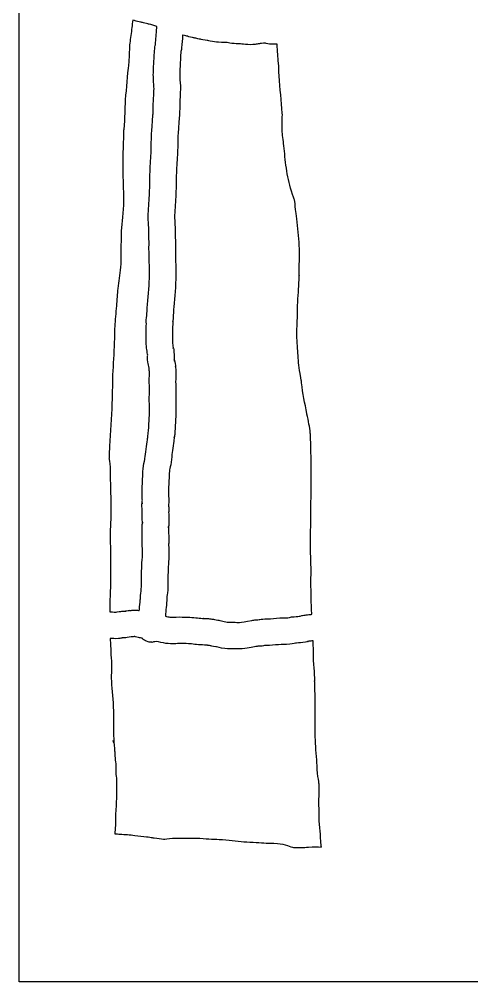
# Model space of a CAD drawing. Header units: millimetres. Extents: x 118 to 334, y 1905 to 2895.
# Drawn here: x 118.2 to 200.4, y 2298.5 to 2473.4 of the extents above; entities that cross this region are included whole.
import ezdxf

# ---------------------------------------------------------------- set-up
doc = ezdxf.new("R2010")
doc.units = ezdxf.units.MM
doc.layers.add('Calque_1', color=7, linetype='CONTINUOUS')

msp = doc.modelspace()

# ---------------------------------------------------------------- linework, layer by layer
at = {"layer": 'Calque_1', "color": 7}
for points in [[(118.17005, 2819.51386), (334.16978, 2819.51386), (334.16978, 2298.51362), (118.17005, 2298.51362)], [(146.06503, 2418.51467)], [(135.48428, 2416.57577), (135.48376, 2416.57877), (135.48376, 2416.56877), (135.48428, 2416.57577)], [(146.33581, 2411.51664)], [(134.48124, 2393.62316)], [(140.56149, 2381.9014)], [(135.77832, 2365.67396)], [(170.61908, 2360.35336)]]:
    msp.add_lwpolyline(points, close=True, dxfattribs=at)
for points in [[(138.80966, 2473.25033), (138.79366, 2473.26843)], [(143.17709, 2472.09693), (143.17631, 2472.09641)], [(147.88911, 2470.52601), (147.86791, 2470.51411), (147.86791, 2470.47381)], [(165.05603, 2468.81714), (165.05603, 2468.89004)], [(147.32838, 2457.93556), (147.32838, 2457.41414)], [(141.77883, 2409.94001), (141.77883, 2409.98341)], [(169.41494, 2407.82326), (169.41494, 2407.83326)], [(141.6677, 2398.54259), (141.6677, 2398.55259)], [(171.20879, 2391.19641), (171.20879, 2391.37314)], [(145.31129, 2387.75789), (145.31129, 2387.74389)], [(140.47811, 2384.8218), (140.47811, 2384.8318)], [(145.30819, 2385.07067), (145.30819, 2385.02777)], [(140.53781, 2382.37393), (140.53781, 2382.40283)], [(145.33509, 2382.50699), (145.33509, 2382.47809)], [(135.11979, 2365.71114), (135.13269, 2365.71114)], [(135.77832, 2365.67396), (135.75502, 2365.66896)], [(139.19859, 2366.03534), (139.26059, 2366.03534)], [(171.34273, 2365.2838), (171.34255, 2365.28381)], [(161.47002, 2364.30103), (161.48502, 2364.30103)], [(163.26678, 2364.44208), (163.27708, 2364.44208)], [(139.1534, 2361.21689), (139.1484, 2361.22689)], [(134.91096, 2360.90218), (134.6996, 2360.90218)], [(136.89685, 2360.9823), (136.88655, 2360.9823)], [(170.61908, 2360.35336), (170.60668, 2360.35387)], [(170.81238, 2360.37869), (170.78398, 2360.37869)], [(171.59011, 2360.03046), (171.59011, 2360.45059)], [(172.63957, 2334.61439), (172.63957, 2334.62529)], [(172.69967, 2332.47809), (172.69967, 2332.53799)], [(135.75831, 2331.03579), (135.75831, 2331.02679)], [(172.62467, 2331.09985), (172.62467, 2331.11585), (172.62467, 2331.20685)], [(144.40119, 2324.45048), (144.60272, 2324.45048)], [(173.09039, 2322.98295), (173.09025, 2322.98251)]]:
    msp.add_lwpolyline(points, dxfattribs=at)
for points in [[(138.79366, 2473.26843), (138.68576, 2472.35293), (138.58291, 2471.45465), (138.45621, 2470.47015)], [(139.14297, 2473.16663), (139.11297, 2473.17663), (138.98265, 2473.20433), (138.80966, 2473.25033)], [(139.97599, 2472.93408), (139.51319, 2473.03308), (139.24247, 2473.13893), (139.14297, 2473.16663)], [(140.5496, 2472.83331), (140.4586, 2472.84331), (140.27589, 2472.86931), (139.97599, 2472.93408)], [(141.00125, 2472.69637), (140.77275, 2472.75837), (140.645, 2472.80001), (140.5496, 2472.83331)], [(141.7733, 2472.52791), (141.7073, 2472.54391), (141.44375, 2472.57691), (141.00125, 2472.69637)], [(143.17631, 2472.09641), (142.66181, 2472.26781), (142.1817, 2472.42681), (141.7733, 2472.52791)], [(142.91873, 2468.86612), (143.02773, 2469.72372), (143.06119, 2470.71946), (143.15799, 2471.82356)], [(143.15799, 2471.82356), (143.16799, 2471.89656), (143.17109, 2472.00933), (143.17709, 2472.09693)], [(138.45621, 2470.47015), (138.38421, 2469.91035), (138.30377, 2469.45948), (138.27017, 2469.11158)], [(147.86791, 2470.47381), (147.82191, 2469.77601), (147.77491, 2469.04058), (147.67205, 2468.23208)], [(148.78983, 2470.32499), (148.62803, 2470.36899), (148.31991, 2470.41599), (147.88911, 2470.52601)], [(149.65955, 2470.08004), (149.07785, 2470.18774), (148.80113, 2470.32179), (148.78983, 2470.32499)], [(149.97167, 2470.02884), (149.88367, 2470.04184), (149.83805, 2470.04704), (149.65955, 2470.08004)], [(150.259, 2469.94824), (150.0986, 2469.98924), (150.05237, 2470.00484), (149.97167, 2470.02884)], [(151.11217, 2469.78753), (151.08817, 2469.79753), (150.79599, 2469.81053), (150.259, 2469.94824)], [(151.98809, 2469.5834), (151.26779, 2469.6834), (151.01037, 2469.81063), (151.11217, 2469.78753)], [(152.44181, 2469.539), (152.41581, 2469.539), (152.28169, 2469.53944), (151.98809, 2469.5834)], [(138.27017, 2469.11158), (138.17117, 2468.08808), (138.18317, 2466.89139), (138.08052, 2465.55159)], [(142.61694, 2465.22035), (142.66594, 2466.05094), (142.67594, 2467.011), (142.78902, 2468.0641)], [(142.78902, 2468.0641), (142.84202, 2468.5568), (142.91303, 2468.82062), (142.91873, 2468.86612)], [(147.67205, 2468.23208), (147.61405, 2467.77239), (147.5554, 2467.5368), (147.5532, 2467.5205)], [(152.89811, 2469.4434), (152.64481, 2469.4894), (152.51741, 2469.519), (152.44181, 2469.539)], [(154.35952, 2469.23618), (153.94842, 2469.29018), (153.44911, 2469.3439), (152.89811, 2469.4434)], [(155.93565, 2469.18608), (155.72905, 2469.19608), (155.20502, 2469.12518), (154.35952, 2469.23618)], [(156.43278, 2469.07084), (156.26728, 2469.09884), (156.11165, 2469.13574), (155.93565, 2469.18608)], [(157.96602, 2468.96026), (157.46822, 2468.95026), (156.95868, 2468.98336), (156.43278, 2469.07084)], [(160.61599, 2468.80833), (159.25179, 2468.72533), (158.37632, 2468.96696), (157.96602, 2468.96026)], [(161.40457, 2468.89723), (161.21827, 2468.86223), (160.93539, 2468.82733), (160.61599, 2468.80833)], [(161.8371, 2468.97323), (161.5942, 2468.93823), (161.59087, 2468.93223), (161.40457, 2468.89723)], [(162.00246, 2468.99443), (161.95246, 2468.99443), (162.03536, 2469.00443), (161.8371, 2468.97323)], [(162.58176, 2469.04503), (162.30196, 2469.01003), (162.05256, 2468.99633), (162.00246, 2468.99443)], [(162.84221, 2469.06833), (162.76221, 2469.05833), (162.73836, 2469.06808), (162.58176, 2469.04503)], [(163.05356, 2469.01923), (162.90686, 2469.05623), (162.90991, 2469.05333), (162.84221, 2469.06833)], [(165.05603, 2468.89004), (164.57243, 2468.84804), (163.89206, 2468.81004), (163.05356, 2469.01923)], [(165.29374, 2465.42407), (165.19374, 2466.52267), (165.09732, 2467.64314), (165.05603, 2468.81714)], [(147.5532, 2467.5205), (147.4732, 2466.7712), (147.4581, 2465.88714), (147.40024, 2464.90774)], [(137.95133, 2464.49842), (137.72873, 2462.32912), (137.53776, 2460.14971), (137.39426, 2457.98461)], [(138.08052, 2465.55159), (138.04052, 2465.03509), (137.97073, 2464.68672), (137.95133, 2464.49842)], [(142.55184, 2462.64014), (142.51284, 2463.58604), (142.57094, 2464.44775), (142.61694, 2465.22035)], [(147.40024, 2464.90774), (147.35424, 2464.12494), (147.31424, 2463.42369), (147.33924, 2462.81019)], [(165.41156, 2463.12705), (165.35556, 2464.00905), (165.35256, 2464.77877), (165.29374, 2465.42407)], [(142.66294, 2460.7679), (142.67394, 2461.1748), (142.58794, 2461.78074), (142.55184, 2462.64014)], [(147.33924, 2462.81019), (147.36024, 2462.30179), (147.47963, 2461.57609), (147.45293, 2460.60619)], [(165.9769, 2456.36674), (165.8377, 2458.52854), (165.56006, 2460.77585), (165.41156, 2463.12705)], [(142.5384, 2458.07453), (142.5604, 2459.07663), (142.64114, 2459.9746), (142.66294, 2460.7679)], [(147.45293, 2460.60619), (147.42593, 2459.61129), (147.34558, 2458.72115), (147.32838, 2457.93556)], [(137.39426, 2457.98461), (137.32226, 2456.89821), (137.34526, 2455.67003), (137.25266, 2454.31093)], [(142.5265, 2456.72732), (142.5365, 2456.93662), (142.5365, 2457.18165), (142.5384, 2457.45544)], [(142.5384, 2457.45544), (142.5384, 2457.60904), (142.5284, 2457.81233), (142.5384, 2458.07453)], [(147.32838, 2457.37124), (147.32838, 2457.13754), (147.32847, 2456.86955), (147.31548, 2456.56715)], [(147.32838, 2457.41414), (147.32858, 2457.40014), (147.32858, 2457.38524), (147.32838, 2457.37124)], [(142.31496, 2453.74249), (142.35696, 2454.33789), (142.38186, 2454.9972), (142.4426, 2455.7155)], [(142.4426, 2455.7155), (142.4816, 2456.1785), (142.5235, 2456.45688), (142.5165, 2456.40538)], [(142.5165, 2456.40538), (142.5065, 2456.35338), (142.5063, 2456.30938), (142.5265, 2456.72732)], [(147.26998, 2455.74963), (147.24398, 2455.55013), (147.25438, 2455.67863), (147.22038, 2455.28661)], [(147.31548, 2456.56715), (147.30348, 2456.13895), (147.29598, 2455.94863), (147.26998, 2455.74963)], [(165.9583, 2452.95868), (165.8703, 2454.41588), (166.0289, 2455.55264), (165.9769, 2456.36674)], [(137.25266, 2454.31093), (137.21266, 2453.72553), (137.13949, 2453.36174), (137.13019, 2453.21074)], [(147.22038, 2455.28661), (147.17238, 2454.71501), (147.14728, 2454.07907), (147.09842, 2453.38337)], [(137.13019, 2453.21074), (137.11819, 2452.98734), (137.13024, 2452.61103), (137.11629, 2452.08213)], [(142.14907, 2449.54068), (142.18507, 2450.32498), (142.15917, 2451.22869), (142.19817, 2452.24439)], [(142.19817, 2452.24439), (142.22217, 2452.85819), (142.28827, 2453.35589), (142.31496, 2453.74249)], [(147.09842, 2453.38337), (147.05842, 2452.81917), (147.00352, 2452.36991), (146.9899, 2452.03151)], [(166.11798, 2451.57065), (166.04798, 2452.12295), (165.9913, 2452.40938), (165.9583, 2452.95868)], [(137.11629, 2452.08213), (137.07529, 2450.83613), (137.01172, 2449.63815), (136.99382, 2448.48545)], [(146.9899, 2452.03151), (146.9589, 2451.23801), (146.98978, 2450.32511), (146.9398, 2449.30041)], [(166.2699, 2450.38209), (166.2699, 2450.40709), (166.188, 2451.01845), (166.11798, 2451.57065)], [(166.72259, 2446.33118), (166.50229, 2447.78117), (166.4147, 2449.14459), (166.2699, 2450.38209)], [(141.93565, 2445.71663), (141.98865, 2447.05563), (142.09387, 2448.32968), (142.14907, 2449.54068)], [(146.9398, 2449.30041), (146.8788, 2447.97192), (146.77554, 2446.70793), (146.72844, 2445.50633)], [(136.99382, 2448.48545), (136.96882, 2446.82905), (136.99359, 2445.15865), (137.04552, 2443.47955)], [(141.84835, 2441.85588), (141.89735, 2443.05848), (141.88165, 2444.34693), (141.93565, 2445.71663)], [(146.72844, 2445.50633), (146.68144, 2444.30063), (146.69654, 2443.00973), (146.64054, 2441.63783)], [(167.62796, 2442.19861), (167.21066, 2443.57301), (166.92699, 2444.98558), (166.72259, 2446.33118)], [(137.04552, 2443.47955), (137.08352, 2442.30195), (137.1644, 2440.99802), (137.11582, 2439.61932)], [(141.62408, 2438.03699), (141.68008, 2439.39519), (141.79975, 2440.66608), (141.84835, 2441.85588)], [(146.64054, 2441.63783), (146.58454, 2440.27873), (146.46515, 2439.00726), (146.41575, 2437.81636)], [(168.21294, 2440.60801), (168.20094, 2440.67701), (167.93156, 2441.19891), (167.62796, 2442.19861)], [(168.3876, 2438.82001), (168.2926, 2439.62701), (168.27944, 2440.22821), (168.21294, 2440.60801)], [(137.11582, 2439.61932), (137.04582, 2437.61182), (136.72503, 2435.87376), (136.69363, 2434.36176)], [(168.70386, 2436.54934), (168.59816, 2437.49334), (168.5239, 2437.65991), (168.3876, 2438.82001)], [(141.71038, 2435.35343), (141.68338, 2436.07403), (141.57908, 2436.95919), (141.62408, 2438.03699)], [(146.41575, 2437.81636), (146.39075, 2437.21456), (146.46855, 2436.46242), (146.50365, 2435.50952)], [(169.09764, 2431.71501), (169.01464, 2433.32141), (168.88276, 2434.95265), (168.70386, 2436.54934)], [(141.69748, 2434.34523), (141.68748, 2434.85283), (141.71638, 2435.18833), (141.71038, 2435.35343)], [(146.50365, 2435.50952), (146.52365, 2434.96252), (146.48985, 2434.58696), (146.49275, 2434.38246)], [(136.69363, 2434.36176), (136.66763, 2433.11546), (136.65043, 2431.86205), (136.64043, 2430.61005)], [(141.77348, 2432.71794), (141.76248, 2433.12804), (141.70548, 2433.67043), (141.69748, 2434.34523)], [(146.49275, 2434.38246), (146.50275, 2433.99326), (146.54965, 2433.47585), (146.56665, 2432.82545)], [(141.74818, 2431.68544), (141.73818, 2432.23254), (141.77748, 2432.57534), (141.77348, 2432.71794)], [(141.83548, 2426.95963), (141.83548, 2428.47663), (141.76918, 2430.05294), (141.74818, 2431.68544)], [(146.56665, 2432.82545), (146.58165, 2432.25595), (146.54035, 2431.88953), (146.54235, 2431.72423)], [(146.54235, 2431.72423), (146.56135, 2430.18773), (146.62965, 2428.59232), (146.62965, 2426.94002)], [(169.04284, 2427.90284), (169.07184, 2429.30874), (169.15622, 2430.58621), (169.09764, 2431.71501)], [(136.64043, 2430.61005), (136.63043, 2429.62245), (136.67273, 2429.38247), (136.55573, 2428.34507)], [(136.55573, 2428.34507), (136.40313, 2426.99448), (136.20766, 2425.71888), (136.08186, 2424.50758)], [(169.05284, 2426.81712), (169.05284, 2426.79112), (169.02904, 2427.16624), (169.04284, 2427.90284)], [(141.48202, 2421.56823), (141.64042, 2423.47153), (141.83548, 2425.26923), (141.83548, 2426.95963)], [(146.62965, 2426.94002), (146.62965, 2424.89472), (146.41065, 2422.96499), (146.25965, 2421.15019)], [(168.76298, 2421.41848), (168.83198, 2423.04908), (168.97474, 2424.59194), (169.02704, 2426.05024)], [(169.02704, 2426.05024), (169.05604, 2426.86874), (169.05084, 2426.84292), (169.05284, 2426.81712)], [(136.08186, 2424.50758), (135.97746, 2423.50298), (135.91671, 2422.43429), (135.82141, 2421.30829)], [(135.82141, 2421.30829), (135.71131, 2420.0071), (135.58445, 2418.75762), (135.52685, 2417.56692)], [(141.34662, 2419.44071), (141.40162, 2420.03311), (141.41362, 2420.74583), (141.48202, 2421.56823)], [(146.25965, 2421.15019), (146.20865, 2420.54219), (146.19765, 2419.81515), (146.12064, 2418.97875)], [(168.73098, 2419.89765), (168.70598, 2420.18785), (168.71898, 2420.37909), (168.76298, 2421.41848)], [(141.26552, 2418.81904), (141.29452, 2419.33444), (141.35562, 2419.54001), (141.34662, 2419.44071)], [(146.12064, 2418.97875), (146.09734, 2418.72926), (146.07744, 2418.58024), (146.06484, 2418.5147)], [(168.63258, 2417.06112), (168.66158, 2418.21822), (168.70298, 2418.21223), (168.72098, 2419.15763)], [(168.72098, 2419.15763), (168.73098, 2419.58603), (168.73098, 2419.80005), (168.73098, 2419.87335)], [(168.73098, 2419.87335), (168.73098, 2419.94635), (168.74098, 2419.75284), (168.73098, 2419.89765)], [(135.52685, 2417.56692), (135.49905, 2416.9952), (135.48755, 2416.69634), (135.48445, 2416.57577)], [(141.21352, 2415.87607), (141.20352, 2416.74527), (141.26352, 2417.49163), (141.27552, 2418.12813)], [(141.27552, 2418.12813), (141.27552, 2418.07913), (141.23872, 2418.31084), (141.26552, 2418.81904)], [(146.06784, 2418.02429), (146.05184, 2417.20149), (145.99984, 2416.50375), (146.00584, 2415.91175)], [(146.05263, 2418.53587), (146.04863, 2418.46117), (146.05463, 2418.45937), (146.06503, 2418.51467)], [(146.06503, 2418.51467), (146.06203, 2418.56607), (146.05703, 2418.58077), (146.05263, 2418.53587)], [(146.06484, 2418.5147), (146.06984, 2418.4425), (146.07184, 2418.28678), (146.06784, 2418.02429)], [(135.47775, 2415.42907), (135.39775, 2413.43187), (135.27228, 2411.46713), (135.17648, 2409.53124)], [(135.50355, 2416.34374), (135.50355, 2416.14124), (135.49355, 2415.91587), (135.47775, 2415.42907)], [(135.48445, 2416.57577), (135.48496, 2416.51477), (135.50355, 2416.38854), (135.50355, 2416.34374)], [(141.29462, 2413.91443), (141.19762, 2414.70313), (141.21852, 2415.36637), (141.21352, 2415.87607)], [(146.00584, 2415.91175), (146.01584, 2415.30385), (146.01584, 2414.81607), (146.04974, 2414.49117)], [(168.79536, 2413.13216), (168.71936, 2414.32856), (168.59768, 2415.63752), (168.63258, 2417.06112)], [(141.44707, 2412.77445), (141.37207, 2413.21635), (141.33382, 2413.59793), (141.29462, 2413.91443)], [(146.04974, 2414.49117), (146.09574, 2414.11967), (146.12974, 2413.81181), (146.17067, 2413.56771)], [(146.17067, 2413.56771), (146.12967, 2413.82651), (146.22067, 2413.65471), (146.29107, 2413.00651)], [(141.51837, 2412.39308), (141.50237, 2412.46808), (141.48407, 2412.55455), (141.44707, 2412.77445)], [(141.55507, 2411.1053), (141.46007, 2411.8803), (141.50237, 2412.26128), (141.51837, 2412.39308)], [(146.29107, 2413.00651), (146.38807, 2412.10421), (146.31227, 2411.66639), (146.31227, 2411.67119)], [(169.11782, 2409.60266), (168.92982, 2410.84906), (168.86486, 2412.03376), (168.79536, 2413.13216)], [(141.77883, 2409.98341), (141.65693, 2410.40471), (141.59377, 2410.7874), (141.55507, 2411.1053)], [(146.31227, 2411.67119), (146.32027, 2411.60849), (146.32817, 2411.56426), (146.33607, 2411.51667)], [(146.33581, 2411.51664), (146.32881, 2411.50864), (146.33881, 2411.44034), (146.37821, 2411.30529)], [(146.37821, 2411.30529), (146.36631, 2411.34679), (146.35131, 2411.42291), (146.33581, 2411.51664)], [(146.33607, 2411.51667), (146.35027, 2411.53257), (146.43247, 2411.31455), (146.51694, 2410.83299)], [(146.51694, 2410.83299), (146.61694, 2410.26679), (146.57674, 2410.09063), (146.55774, 2410.32553)], [(146.55774, 2410.32553), (146.58374, 2410.01523), (146.64484, 2409.66868), (146.65284, 2409.09408)], [(135.17648, 2409.53124), (135.08348, 2407.64884), (135.10248, 2405.67346), (135.01886, 2403.61377)], [(141.85893, 2409.03309), (141.85893, 2409.25399), (141.82183, 2409.42701), (141.77883, 2409.94001)], [(141.79693, 2407.72774), (141.80793, 2408.37384), (141.86293, 2408.80769), (141.85893, 2409.03309)], [(146.65284, 2409.09408), (146.66284, 2408.39768), (146.59484, 2407.91264), (146.59084, 2407.63784)], [(169.36174, 2408.07562), (169.31074, 2408.34552), (169.24782, 2408.74036), (169.11782, 2409.60266)], [(141.84703, 2406.35315), (141.84703, 2406.62205), (141.78593, 2407.07574), (141.79693, 2407.72774)], [(146.59084, 2407.63784), (146.59084, 2407.41764), (146.63294, 2407.01364), (146.64094, 2406.40794)], [(169.41494, 2407.83326), (169.38294, 2407.95746), (169.37474, 2408.00812), (169.36174, 2408.07562)], [(169.47694, 2407.3282), (169.43494, 2407.6623), (169.43394, 2407.66516), (169.41494, 2407.82326)], [(170.44278, 2401.78745), (170.07368, 2403.57975), (169.71554, 2405.4281), (169.47694, 2407.3282)], [(141.80883, 2404.7517), (141.81883, 2405.38549), (141.85203, 2405.92025), (141.84703, 2406.35315)], [(146.64094, 2406.40794), (146.65094, 2405.72874), (146.61074, 2405.14958), (146.60274, 2404.67058)], [(135.01886, 2403.61377), (134.91196, 2400.99787), (134.74535, 2398.40413), (134.59305, 2395.83543)], [(141.83413, 2401.91466), (141.84813, 2402.73996), (141.79183, 2403.687), (141.80883, 2404.7517)], [(146.60274, 2404.67058), (146.58974, 2403.84268), (146.64604, 2402.89366), (146.62804, 2401.82786)], [(141.7251, 2399.87241), (141.7681, 2400.62691), (141.824, 2401.30786), (141.83413, 2401.91466)], [(146.62804, 2401.82786), (146.61404, 2401.00756), (146.54954, 2400.26319), (146.51125, 2399.59389)], [(170.46498, 2401.67686), (170.45498, 2401.71586), (170.45078, 2401.74886), (170.44278, 2401.78745)], [(171.05822, 2398.2347), (170.97822, 2399.2641), (170.72848, 2400.40357), (170.46498, 2401.67686)], [(141.6677, 2398.55259), (141.6947, 2398.86009), (141.6921, 2399.30101), (141.7251, 2399.87241)], [(141.47083, 2397.01659), (141.49983, 2397.23069), (141.51793, 2397.5818), (141.584, 2398.0589)], [(141.584, 2398.0589), (141.609, 2398.2392), (141.6197, 2398.33569), (141.6677, 2398.54259)], [(146.44355, 2398.12834), (146.42955, 2397.97014), (146.42575, 2397.9024), (146.40375, 2397.748)], [(146.51125, 2399.59389), (146.49125, 2399.23789), (146.49855, 2398.74694), (146.44355, 2398.12834)], [(171.07012, 2398.1505), (171.07012, 2398.1775), (171.06012, 2398.2087), (171.05822, 2398.2347)], [(171.08012, 2397.98101), (171.08012, 2398.03601), (171.0803, 2398.0953), (171.07012, 2398.1505)], [(171.20879, 2391.37314), (171.19479, 2393.65424), (171.21879, 2395.86791), (171.08012, 2397.98101)], [(141.20728, 2395.27664), (141.29428, 2395.94964), (141.40463, 2396.52689), (141.47083, 2397.01659)], [(146.22645, 2396.37028), (146.13645, 2395.70688), (146.0282, 2395.13872), (145.966, 2394.65772)], [(146.33755, 2397.39968), (146.30855, 2397.19028), (146.29055, 2396.84358), (146.22645, 2396.37028)], [(146.40375, 2397.748), (146.39375, 2397.701), (146.35325, 2397.54608), (146.32725, 2397.43278)], [(146.32725, 2397.43278), (146.32725, 2397.44278), (146.33755, 2397.44678), (146.33755, 2397.44878)], [(146.33755, 2397.44878), (146.36155, 2397.55198), (146.34955, 2397.51368), (146.33755, 2397.39968)], [(134.59305, 2395.83543), (134.54705, 2395.06183), (134.49176, 2394.60411), (134.49176, 2394.05621)], [(141.02434, 2393.62403), (141.08634, 2394.05843), (141.12134, 2394.61344), (141.20728, 2395.27664)], [(145.966, 2394.65772), (145.907, 2394.20302), (145.8711, 2393.62802), (145.77428, 2392.94672)], [(134.48124, 2393.62316), (134.47924, 2393.62016), (134.47924, 2393.61316), (134.48124, 2393.62316)], [(134.49176, 2394.05621), (134.49176, 2393.72533), (134.48476, 2393.64031), (134.48146, 2393.62316)], [(134.48146, 2393.62316), (134.48346, 2393.62516), (134.48546, 2393.62716), (134.49176, 2393.60406)], [(134.49176, 2393.60406), (134.51576, 2393.49676), (134.62352, 2392.95061), (134.68452, 2392.00571)], [(140.75253, 2392.24168), (140.85693, 2392.93288), (140.99034, 2393.38423), (141.02434, 2393.62403)], [(145.77428, 2392.94672), (145.67408, 2392.23952), (145.53426, 2391.7736), (145.49626, 2391.522)], [(134.68452, 2392.00571), (134.74252, 2391.10531), (134.70422, 2390.35208), (134.72322, 2389.75158)], [(140.60731, 2390.43043), (140.63931, 2390.86872), (140.63721, 2391.47859), (140.75253, 2392.24168)], [(145.49626, 2391.522), (145.44926, 2391.2078), (145.43926, 2390.72544), (145.39239, 2390.08074)], [(171.17259, 2383.7519), (171.19259, 2386.2551), (171.22679, 2388.73611), (171.20879, 2391.19641)], [(134.72322, 2389.75158), (134.78822, 2387.60909), (134.81262, 2385.47679), (134.81262, 2383.34629)], [(140.51531, 2387.84505), (140.52731, 2388.67565), (140.54231, 2389.52803), (140.60731, 2390.43043)], [(145.39239, 2390.08074), (145.33839, 2389.33814), (145.32329, 2388.57809), (145.31129, 2387.75789)], [(140.48901, 2387.11952), (140.48901, 2387.48912), (140.51231, 2387.72995), (140.51531, 2387.84505)], [(145.31129, 2387.74389), (145.30129, 2387.40539), (145.28749, 2387.19544), (145.28749, 2387.11344)], [(140.47811, 2384.8318), (140.44711, 2385.6067), (140.54091, 2385.77635), (140.51691, 2385.33565)], [(140.54021, 2386.02811), (140.54021, 2386.13621), (140.48901, 2386.50002), (140.48901, 2387.11952)], [(140.51691, 2385.33565), (140.52791, 2385.55015), (140.53521, 2385.78091), (140.54021, 2386.02811)], [(145.28749, 2387.11344), (145.28749, 2386.97534), (145.34809, 2386.58125), (145.33609, 2385.93315)], [(145.33609, 2385.93315), (145.33609, 2385.66165), (145.32419, 2385.37417), (145.30819, 2385.07067)], [(140.53491, 2384.14794), (140.51791, 2384.21394), (140.49411, 2384.4348), (140.47811, 2384.8218)], [(140.52491, 2383.78156), (140.52491, 2384.05586), (140.52473, 2384.04264), (140.53491, 2384.14794)], [(145.30819, 2385.02777), (145.31819, 2384.92877), (145.32249, 2384.91997), (145.33349, 2384.75957)], [(145.33349, 2384.75957), (145.37149, 2384.18717), (145.32319, 2383.88682), (145.32319, 2383.86092)], [(134.81262, 2383.34629), (134.81262, 2382.11529), (134.71962, 2380.99809), (134.68808, 2379.98009)], [(140.53781, 2382.40283), (140.52781, 2382.89453), (140.52781, 2383.35406), (140.52491, 2383.78156)], [(140.55381, 2381.89954), (140.54381, 2381.74624), (140.54381, 2382.12213), (140.53781, 2382.37393)], [(145.32319, 2383.86092), (145.33319, 2383.37852), (145.33319, 2382.92799), (145.33509, 2382.50699)], [(145.33509, 2382.47809), (145.33509, 2382.38709), (145.37439, 2382.11764), (145.34539, 2381.60734)], [(171.17259, 2381.77424), (171.18759, 2382.35874), (171.16259, 2383.018), (171.17259, 2383.7519)], [(140.49881, 2381.21786), (140.49881, 2381.41659), (140.53621, 2381.73901), (140.56181, 2381.90154)], [(140.53651, 2378.8118), (140.53651, 2379.5377), (140.49881, 2380.34126), (140.49881, 2381.21786)], [(140.56181, 2381.90154), (140.55581, 2381.87414), (140.55091, 2381.85764), (140.55381, 2381.89954)], [(140.56149, 2381.9014), (140.57149, 2381.948), (140.58449, 2382.03603), (140.57439, 2381.997)], [(140.57439, 2381.997), (140.57139, 2381.9823), (140.56539, 2381.9278), (140.56149, 2381.9014)], [(145.25549, 2380.93554), (145.25349, 2380.92474), (145.27539, 2381.05666), (145.29939, 2381.22028)], [(145.29939, 2381.22132), (145.29885, 2381.32779), (145.25549, 2380.95443), (145.25549, 2380.93554)], [(145.34539, 2381.60734), (145.33839, 2381.48884), (145.31779, 2381.34652), (145.29939, 2381.22132)], [(145.29939, 2381.22028), (145.29939, 2380.49398), (145.33709, 2379.69063), (145.33709, 2378.81423)], [(171.08369, 2379.2297), (171.10169, 2380.14139), (171.15459, 2380.98974), (171.17259, 2381.77424)], [(134.68808, 2379.98009), (134.66408, 2379.22339), (134.71778, 2378.33209), (134.74078, 2377.35389)], [(140.52561, 2377.68887), (140.50661, 2378.20837), (140.53651, 2378.5831), (140.53651, 2378.8118)], [(145.33709, 2378.81423), (145.33709, 2378.35283), (145.31609, 2378.03706), (145.32209, 2377.86596)], [(171.2072, 2373.75664), (171.1802, 2375.46064), (171.04549, 2377.2881), (171.08369, 2379.2297)], [(134.74078, 2377.35389), (134.78078, 2375.64459), (134.77698, 2373.95357), (134.77698, 2372.28857)], [(140.57471, 2376.05693), (140.58471, 2376.51503), (140.54961, 2377.05367), (140.52561, 2377.68887)], [(145.32209, 2377.86596), (145.34209, 2377.32516), (145.38529, 2376.69954), (145.37329, 2375.97874)], [(140.45017, 2374.0121), (140.46317, 2374.9134), (140.56681, 2375.58973), (140.57471, 2376.05693)], [(145.37329, 2375.97874), (145.35829, 2375.08104), (145.25535, 2374.40826), (145.24875, 2373.94786)], [(140.37527, 2372.09593), (140.37527, 2372.89283), (140.44417, 2373.5294), (140.45017, 2374.0121)], [(145.24875, 2373.94786), (145.23775, 2373.17376), (145.17485, 2372.55999), (145.17485, 2372.09939)], [(171.1891, 2371.13407), (171.1891, 2372.07906), (171.2202, 2372.95285), (171.2072, 2373.75664)], [(134.77698, 2372.28857), (134.77698, 2370.77687), (134.68508, 2369.35431), (134.65295, 2368.01131)], [(140.40007, 2371.17144), (140.40007, 2371.34854), (140.37527, 2371.65773), (140.37527, 2372.09593)], [(145.17485, 2372.09939), (145.17485, 2371.92229), (145.19965, 2371.6131), (145.19965, 2371.1749)], [(140.20934, 2368.68426), (140.26434, 2369.32466), (140.34517, 2369.72273), (140.35197, 2369.88883)], [(140.35197, 2369.88883), (140.37297, 2370.38893), (140.40007, 2370.82174), (140.40007, 2371.17144)], [(145.19965, 2371.1749), (145.19965, 2370.6081), (145.16495, 2370.11182), (145.14795, 2369.69592)], [(171.33225, 2365.38351), (171.25725, 2367.27311), (171.1891, 2369.19337), (171.1891, 2371.13407)], [(140.16954, 2367.75873), (140.17954, 2367.88793), (140.16933, 2368.19956), (140.20934, 2368.68426)], [(144.99137, 2368.27379), (144.98137, 2368.17009), (144.99123, 2367.87989), (144.95627, 2367.42009)], [(145.14795, 2369.69592), (145.11895, 2368.97962), (145.01167, 2368.50838), (144.99137, 2368.27379)], [(134.65295, 2368.01131), (134.63595, 2367.28241), (134.65277, 2366.49204), (134.66295, 2365.72514)], [(140.00263, 2366.08493), (140.03163, 2366.87193), (140.14554, 2367.42343), (140.16954, 2367.75873)], [(144.95627, 2367.42009), (144.90427, 2366.69049), (144.80874, 2366.19365), (144.79814, 2365.91166)], [(134.66295, 2365.72514), (134.69595, 2365.72514), (134.72085, 2365.71514), (134.78956, 2365.71114)], [(134.80456, 2365.71114), (134.68596, 2365.72414), (134.78756, 2365.72514), (135.11979, 2365.71114)], [(134.78956, 2365.71114), (134.79956, 2365.71114), (134.78954, 2365.71124), (134.80456, 2365.71114)], [(135.13269, 2365.71114), (135.53329, 2365.69244), (135.7814, 2365.68304), (135.77865, 2365.67394)], [(135.75502, 2365.66896), (135.77182, 2365.67096), (135.77782, 2365.67196), (135.77832, 2365.67396)], [(135.77865, 2365.67394), (135.80725, 2365.67994), (135.98202, 2365.71734), (136.34709, 2365.76804)], [(136.34709, 2365.76804), (136.57339, 2365.80004), (136.72733, 2365.82124), (136.83853, 2365.83524)], [(136.83853, 2365.83524), (136.89453, 2365.84524), (136.93753, 2365.84734), (136.98684, 2365.85334)], [(136.98684, 2365.85334), (137.03384, 2365.86334), (136.84106, 2365.89934), (137.41886, 2365.86734)], [(137.53874, 2365.88234), (137.35225, 2365.85834), (137.49774, 2365.90814), (137.97231, 2365.97024)], [(137.41886, 2365.86734), (137.49686, 2365.87734), (137.45196, 2365.86733), (137.53874, 2365.88234)], [(137.97231, 2365.97024), (138.46361, 2366.03624), (138.23488, 2365.99414), (138.32888, 2365.99814)], [(138.32888, 2365.99814), (138.42488, 2365.99814), (138.53904, 2366.00814), (138.65134, 2366.01314)], [(138.65134, 2366.01314), (138.87594, 2366.02414), (139.19529, 2366.03534), (139.19859, 2366.03534)], [(139.26059, 2366.03534), (139.54789, 2366.02534), (139.78223, 2365.99804), (139.99233, 2365.96504)], [(139.99233, 2365.96504), (139.99233, 2366.00904), (139.99267, 2366.04004), (140.00263, 2366.08493)], [(144.79814, 2365.91166), (144.78714, 2365.61836), (144.76914, 2365.26407), (144.75114, 2364.91947)], [(144.75114, 2364.91947), (145.02734, 2364.85947), (145.29838, 2364.80561), (145.55368, 2364.76651)], [(145.55368, 2364.76651), (145.79468, 2364.72951), (146.37643, 2364.79441), (147.33703, 2364.79441)], [(147.33703, 2364.79441), (147.93873, 2364.79441), (148.56332, 2364.78031), (149.17981, 2364.74531)], [(149.17981, 2364.74531), (150.19741, 2364.68831), (151.0454, 2364.55652), (151.7316, 2364.52362)], [(165.51673, 2364.61313), (166.23743, 2364.65013), (166.65158, 2364.62313), (166.72338, 2364.62913)], [(166.72338, 2364.62913), (166.98028, 2364.66313), (167.45278, 2364.78642), (168.15068, 2364.85082)], [(168.15068, 2364.85082), (168.68348, 2364.89982), (169.03045, 2364.92082), (169.24725, 2364.96089)], [(169.24725, 2364.96089), (169.47815, 2365.05789), (169.58555, 2365.06118), (169.65085, 2365.07458)], [(169.65085, 2365.07458), (169.84455, 2365.11458), (169.92079, 2365.12148), (170.12059, 2365.14948)], [(170.12059, 2365.14948), (170.31519, 2365.17648), (170.69868, 2365.23848), (171.15308, 2365.2704)], [(171.15308, 2365.2704), (171.21408, 2365.2704), (171.27943, 2365.2808), (171.34273, 2365.2838)], [(171.34255, 2365.28381), (171.34255, 2365.31881), (171.34222, 2365.34831), (171.33225, 2365.38351)], [(151.7316, 2364.52362), (151.5403, 2364.53362), (151.6986, 2364.55942), (152.19979, 2364.53362)], [(152.19979, 2364.53362), (152.79478, 2364.50362), (152.73088, 2364.47402), (152.97028, 2364.43802)], [(152.97028, 2364.43802), (153.20918, 2364.40202), (153.7027, 2364.33198), (153.3992, 2364.37192)], [(153.3992, 2364.37192), (153.3172, 2364.38292), (153.51482, 2364.39372), (153.97952, 2364.30372)], [(153.97952, 2364.30372), (154.22952, 2364.25572), (154.38185, 2364.21572), (154.46115, 2364.19159)], [(154.46115, 2364.19159), (154.55115, 2364.18159), (154.71134, 2364.15889), (154.95414, 2364.10889)], [(154.95414, 2364.10889), (155.67194, 2363.96159), (155.99684, 2363.84483), (156.00214, 2363.84483)], [(156.00214, 2363.84483), (156.19804, 2363.82483), (156.58106, 2363.83483), (157.11576, 2363.83483)], [(157.11576, 2363.83483), (157.57336, 2363.83483), (157.94015, 2363.81263), (158.20045, 2363.81263)], [(158.20045, 2363.81263), (158.61865, 2363.81263), (159.31134, 2364.01363), (160.43184, 2364.18573)], [(160.43184, 2364.18573), (160.75124, 2364.23473), (160.92248, 2364.25983), (161.09898, 2364.27983)], [(161.09898, 2364.27983), (161.18698, 2364.28983), (161.27002, 2364.30303), (161.47002, 2364.30103)], [(161.53872, 2364.28963), (161.45272, 2364.28963), (161.52872, 2364.28989), (161.74543, 2364.31293)], [(161.48502, 2364.30103), (161.50302, 2364.30103), (161.52572, 2364.28963), (161.53872, 2364.28963)], [(161.74543, 2364.31293), (161.75643, 2364.31293), (161.98007, 2364.37093), (162.42187, 2364.41628)], [(162.42187, 2364.41628), (163.01247, 2364.47728), (163.29708, 2364.44508), (163.26678, 2364.44208)], [(163.27708, 2364.44208), (163.96687, 2364.49708), (164.71203, 2364.57243), (165.51673, 2364.61313)], [(138.65592, 2361.20239), (138.62292, 2361.18839), (138.46884, 2361.15659), (138.16034, 2361.11559)], [(138.87089, 2361.21239), (138.79289, 2361.21239), (138.72352, 2361.20239), (138.65592, 2361.20239)], [(139.1484, 2361.22689), (139.1204, 2361.22689), (139.0544, 2361.21639), (138.87089, 2361.21239)], [(139.85, 2361.07478), (139.3476, 2361.17278), (139.1211, 2361.21679), (139.1534, 2361.21689)], [(134.6996, 2360.90218), (134.7256, 2360.42458), (134.7549, 2359.89508), (134.7699, 2359.56738)], [(134.7699, 2359.56738), (134.7999, 2358.89298), (134.8227, 2357.90548), (134.8546, 2357.45588)], [(136.20235, 2360.87688), (135.48335, 2360.80888), (135.05236, 2360.89518), (134.91096, 2360.90218)], [(136.88655, 2360.9823), (136.77695, 2360.9603), (136.60175, 2360.9144), (136.20235, 2360.87688)], [(137.11183, 2360.9926), (137.06883, 2360.9926), (137.02683, 2360.9823), (136.89685, 2360.9823)], [(138.16034, 2361.11559), (137.58354, 2361.04059), (137.45443, 2361.0144), (137.11183, 2360.9926)], [(140.51508, 2360.93732), (140.31138, 2360.98032), (140.1313, 2361.01932), (139.85, 2361.07478)], [(140.6484, 2360.79418), (140.5934, 2360.84318), (140.5625, 2360.88918), (140.51508, 2360.93732)], [(141.10522, 2360.47378), (140.86532, 2360.60358), (140.7413, 2360.71148), (140.6484, 2360.79418)], [(141.57961, 2360.27948), (141.37671, 2360.33848), (141.22512, 2360.40898), (141.10522, 2360.47378)], [(142.34752, 2360.18748), (142.34732, 2360.18748), (141.78241, 2360.22148), (141.57961, 2360.27948)], [(143.05704, 2360.36834), (142.78144, 2360.29834), (142.34762, 2360.18748), (142.34752, 2360.18748)], [(144.82282, 2360.00299), (144.20473, 2360.09799), (143.61514, 2360.22924), (143.05704, 2360.36834)], [(147.33275, 2359.97559), (146.86035, 2359.97559), (146.01042, 2359.82108), (144.82282, 2360.00299)], [(148.90785, 2359.93479), (148.39935, 2359.96279), (147.85815, 2359.97559), (147.33275, 2359.97559)], [(151.49735, 2359.71051), (150.46685, 2359.76051), (149.60625, 2359.89579), (148.90785, 2359.93479)], [(151.98776, 2359.70051), (151.91176, 2359.70051), (151.74835, 2359.70033), (151.49735, 2359.71051)], [(152.25286, 2359.67051), (152.18086, 2359.68151), (152.08226, 2359.69051), (151.98776, 2359.70051)], [(152.77324, 2359.59141), (152.41024, 2359.63941), (152.47156, 2359.63751), (152.25286, 2359.67051)], [(153.00424, 2359.56401), (152.94124, 2359.57401), (152.89564, 2359.57541), (152.77324, 2359.59141)], [(153.4869, 2359.45084), (153.2327, 2359.50184), (153.07574, 2359.54084), (153.00424, 2359.56401)], [(154.04655, 2359.36924), (154.04655, 2359.35924), (153.85549, 2359.37924), (153.4869, 2359.45084)], [(161.15826, 2359.42202), (160.53316, 2359.32602), (159.57115, 2358.9931), (158.19875, 2358.9931)], [(161.51793, 2359.47422), (161.45893, 2359.46422), (161.38766, 2359.45702), (161.15826, 2359.42202)], [(161.60733, 2359.46422), (161.58933, 2359.46422), (161.53793, 2359.47422), (161.51793, 2359.47422)], [(162.28894, 2359.51902), (162.00284, 2359.48602), (161.85593, 2359.46822), (161.60733, 2359.46422)], [(162.91009, 2359.61622), (162.92009, 2359.61622), (162.71264, 2359.56702), (162.28894, 2359.51902)], [(163.6625, 2359.63382), (163.1013, 2359.58682), (162.84929, 2359.61022), (162.91009, 2359.61622)], [(165.7554, 2359.7966), (165.1118, 2359.7636), (164.4153, 2359.69402), (163.6625, 2359.63382)], [(167.34445, 2359.8473), (166.49965, 2359.7361), (165.9571, 2359.8076), (165.7554, 2359.7966)], [(168.58675, 2360.04832), (168.38835, 2360.03032), (167.97655, 2359.9305), (167.34445, 2359.8473)], [(170.16856, 2360.22608), (169.48377, 2360.09398), (168.95295, 2360.08212), (168.58675, 2360.04832)], [(170.66673, 2360.34339), (170.48163, 2360.29039), (170.35806, 2360.26239), (170.16856, 2360.22608)], [(170.60668, 2360.35387), (170.54608, 2360.34177), (170.56648, 2360.34487), (170.61908, 2360.35336)], [(170.78398, 2360.37869), (170.70928, 2360.36809), (170.65804, 2360.35959), (170.61913, 2360.35339)], [(170.61913, 2360.35339), (170.63443, 2360.353), (170.65493, 2360.35139), (170.66673, 2360.34339)], [(171.47953, 2360.46089), (171.30023, 2360.44789), (171.05518, 2360.41269), (170.81238, 2360.37869)], [(171.59011, 2360.45059), (171.56211, 2360.46059), (171.53511, 2360.46289), (171.47953, 2360.46089)], [(171.64181, 2358.50911), (171.64181, 2358.95051), (171.60411, 2359.37866), (171.59011, 2360.03046)], [(155.50744, 2359.0504), (154.67854, 2359.1354), (154.22375, 2359.32054), (154.04655, 2359.36924)], [(157.11355, 2359.0153), (156.74935, 2359.0153), (156.20714, 2358.9784), (155.50744, 2359.0504)], [(158.19875, 2358.9931), (157.74115, 2358.9931), (157.37385, 2359.0153), (157.11355, 2359.0153)], [(171.66711, 2356.72937), (171.59111, 2357.69587), (171.64181, 2357.71061), (171.64181, 2358.50911)], [(134.8546, 2357.45588), (134.8546, 2357.43088), (134.9286, 2357.13626), (134.9476, 2356.56136)], [(134.9476, 2356.56136), (134.9876, 2355.36476), (134.8749, 2354.39601), (134.8949, 2353.66851)], [(171.8547, 2354.14658), (171.8287, 2354.93598), (171.74141, 2355.78617), (171.66711, 2356.72937)], [(171.8738, 2353.48409), (171.8738, 2353.61529), (171.8637, 2353.73978), (171.8547, 2354.14658)], [(134.8949, 2353.66851), (134.9399, 2352.10262), (135.18479, 2350.37588), (135.26439, 2348.47038)], [(171.8717, 2352.39372), (171.8617, 2352.88972), (171.8574, 2353.0817), (171.8614, 2353.2903)], [(171.8614, 2353.2903), (171.8614, 2353.3293), (171.86181, 2353.39979), (171.8738, 2353.48409)], [(171.97764, 2349.68794), (171.97764, 2350.45744), (171.89364, 2351.35702), (171.8717, 2352.39372)], [(171.96054, 2343.6387), (171.90554, 2345.73009), (171.97764, 2347.75154), (171.97764, 2349.68794)], [(135.26439, 2348.47038), (135.35039, 2346.41598), (135.28719, 2344.46494), (135.33619, 2342.62164)], [(135.23849, 2342.29453), (135.12339, 2342.60883), (135.3578, 2341.91203), (135.393, 2341.68113)], [(135.33619, 2342.62164), (135.36119, 2341.65934), (135.46832, 2341.66603), (135.23849, 2342.29453)], [(172.23184, 2338.86431), (172.10594, 2340.43791), (172.00324, 2342.0227), (171.96054, 2343.6387)], [(135.393, 2341.68113), (135.428, 2341.45033), (135.4511, 2341.21241), (135.4881, 2340.76801)], [(135.4881, 2340.76801), (135.5221, 2340.34841), (135.5394, 2340.13028), (135.5444, 2339.91328)], [(135.5444, 2339.91328), (135.5444, 2339.85028), (135.534, 2339.7312), (135.532, 2339.6425)], [(135.532, 2339.6425), (135.532, 2339.5895), (135.5433, 2339.48854), (135.5733, 2339.18775)], [(135.5733, 2339.18775), (135.5913, 2339.01195), (135.6663, 2338.65364), (135.70301, 2338.10254)], [(172.37654, 2336.38746), (172.28554, 2337.35026), (172.28654, 2338.18131), (172.23184, 2338.86431)], [(135.70301, 2338.10254), (135.76201, 2337.22144), (135.68701, 2336.65989), (135.70301, 2336.42409)], [(135.70301, 2336.42409), (135.71301, 2336.35509), (135.77601, 2336.05143), (135.82341, 2335.50683)], [(135.82341, 2335.50683), (135.87941, 2334.86473), (135.84621, 2334.33108), (135.84921, 2334.10588)], [(172.63957, 2334.62529), (172.61157, 2334.94539), (172.45824, 2335.52406), (172.37654, 2336.38746)], [(135.84921, 2334.10588), (135.86021, 2333.38979), (135.89841, 2332.5583), (135.82441, 2331.6156)], [(172.66537, 2333.47803), (172.65137, 2334.00673), (172.65537, 2334.39059), (172.63957, 2334.61439)], [(172.66537, 2333.46403), (172.66537, 2333.47403), (172.66557, 2333.47403), (172.66537, 2333.47803)], [(172.67537, 2333.27438), (172.67537, 2333.36838), (172.67555, 2333.29838), (172.66537, 2333.46403)], [(172.68777, 2332.90489), (172.68777, 2333.03849), (172.67737, 2333.17208), (172.67537, 2333.27438)], [(135.82441, 2331.6156), (135.79551, 2331.25624), (135.76261, 2331.01693), (135.75831, 2331.03579)], [(172.61437, 2331.41717), (172.63237, 2331.99547), (172.69167, 2332.33099), (172.69967, 2332.47809)], [(172.62467, 2331.20685), (172.62467, 2331.29085), (172.61437, 2331.33017), (172.61437, 2331.41717)], [(172.69967, 2332.53799), (172.69967, 2332.63819), (172.68967, 2332.77129), (172.68777, 2332.90489)], [(135.75831, 2330.33536), (135.72831, 2329.70296), (135.66431, 2329.22533), (135.65393, 2328.89513)], [(135.75831, 2331.02679), (135.75831, 2331.06079), (135.78431, 2330.82865), (135.75831, 2330.33536)], [(172.68567, 2329.05191), (172.67567, 2329.57231), (172.62267, 2330.29745), (172.62467, 2331.09985)], [(135.65393, 2328.89513), (135.63793, 2328.36723), (135.66783, 2327.70893), (135.63583, 2326.91903)], [(172.72547, 2327.16779), (172.67747, 2327.89369), (172.69367, 2328.52481), (172.68567, 2329.05191)], [(135.63583, 2326.91903), (135.60983, 2326.29793), (135.55383, 2325.81901), (135.52472, 2325.40181)], [(172.93735, 2324.75346), (172.88935, 2325.45986), (172.78517, 2326.26249), (172.72547, 2327.16779)], [(135.52472, 2325.40181), (135.85062, 2325.37781), (136.17415, 2325.35371), (136.51795, 2325.33571)], [(136.51795, 2325.33571), (137.38684, 2325.29171), (138.27188, 2325.22042), (139.14828, 2325.11712)], [(139.14828, 2325.11712), (139.94527, 2325.02312), (140.66732, 2324.9072), (141.31662, 2324.836)], [(141.31662, 2324.836), (141.18862, 2324.85), (141.39362, 2324.872), (141.91813, 2324.791)], [(141.91813, 2324.791), (142.24803, 2324.739), (142.44208, 2324.6971), (142.50828, 2324.67576)], [(142.50828, 2324.67576), (142.57528, 2324.67576), (142.49428, 2324.68646), (142.6938, 2324.66546)], [(142.6938, 2324.66546), (143.3444, 2324.60746), (143.87769, 2324.52268), (144.40119, 2324.45048)], [(144.60272, 2324.45048), (145.08992, 2324.47848), (145.76953, 2324.59572), (146.65273, 2324.62102)], [(146.65273, 2324.62102), (147.37833, 2324.64202), (148.01899, 2324.60932), (148.57199, 2324.59932)], [(148.57199, 2324.59932), (149.30519, 2324.58732), (150.11435, 2324.60932), (150.99975, 2324.57612)], [(150.99975, 2324.57612), (151.80775, 2324.54912), (152.50518, 2324.46852), (153.09678, 2324.43452)], [(153.09678, 2324.43452), (153.43228, 2324.41552), (153.89677, 2324.42452), (154.48687, 2324.38962)], [(173.02155, 2323.37112), (172.93955, 2324.01822), (172.95535, 2324.48976), (172.93735, 2324.75346)], [(154.48687, 2324.38962), (156.17287, 2324.28862), (157.66308, 2324.03383), (158.99048, 2323.96173)], [(158.99048, 2323.96173), (159.72067, 2323.92173), (160.47644, 2323.88873), (161.25804, 2323.83719)], [(161.25804, 2323.83719), (161.92364, 2323.79319), (162.51357, 2323.72962), (163.03157, 2323.69922)], [(163.03157, 2323.69922), (163.49417, 2323.67222), (164.19085, 2323.72222), (165.10845, 2323.63722)], [(165.10845, 2323.63722), (166.53105, 2323.50532), (167.48925, 2323.05537), (168.04005, 2322.88687)], [(168.04005, 2322.88687), (168.97935, 2322.87187), (169.87129, 2322.88695), (170.72309, 2322.99695)], [(170.72309, 2322.99695), (171.64049, 2323.11415), (172.42849, 2323.04695), (173.09039, 2322.98295)], [(173.09025, 2322.98251), (173.06725, 2323.11011), (173.04655, 2323.17912), (173.02155, 2323.37112)]]:
    msp.add_open_spline(points, degree=3, dxfattribs=at)

doc.saveas('drawing.dxf')
